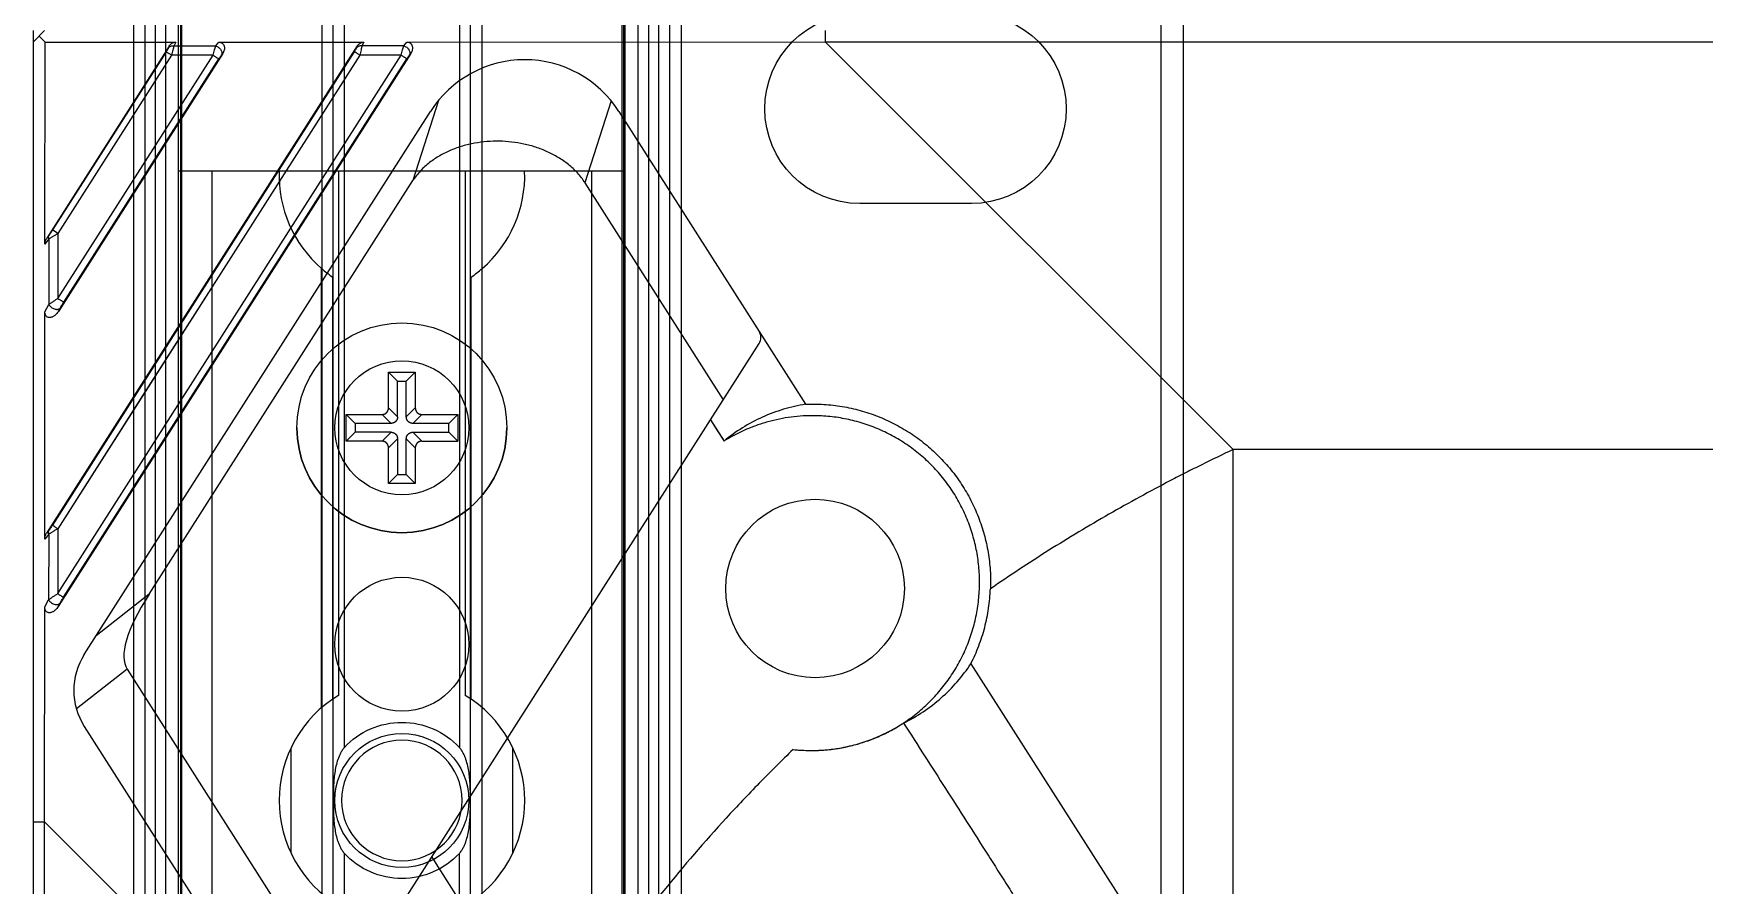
# Model space of a CAD drawing. Header units: millimetres. Extents: x 3299 to 14264, y 1863 to 5555.
# Drawn here: x 9573.9 to 9648.7, y 4088 to 4126.2 of the extents above; entities that cross this region are included whole.
import ezdxf

# ---------------------------------------------------------------- set-up
doc = ezdxf.new("R2010")
doc.units = ezdxf.units.MM
doc.layers.add('02___PRT_ALL_AXES', color=7, linetype='Continuous')
doc.layers.add('1轮廓线', color=7, linetype='Continuous', lineweight=25)

# ---------------------------------------------------------------- blocks, each defined once
blk = doc.blocks.new('ryfhgjmb')
at = {"color": 30, "linetype": 'Continuous', "true_color": 0xf26722}
for p, q in [((6005.128, 3342.431), (7001.628, 3342.431)), ((7001.628, 3322.431), (7001.628, 3342.431)), ((6005.128, 3340.931), (7001.628, 3340.931)), ((7001.628, 3335.271), (6978.138, 3335.271)), ((7001.628, 3329.592), (6978.138, 3329.592)), ((6005.128, 3323.931), (7001.628, 3323.931)), ((6005.128, 3322.431), (7001.628, 3322.431))]:
    blk.add_line(p, q, dxfattribs=at)
for start, end in [(87.91606, 139.11481), (220.88519, 272.08394)]:
    blk.add_arc((7001.428, 3332.431), 5.5, start, end, dxfattribs=at)
at = {"layer": '02___PRT_ALL_AXES', "color": 30, "linetype": 'Continuous', "true_color": 0xf26722}
for p, q in [((6971.063, 3337.392), (6975.793, 3337.392)), ((6977.586, 3336.031), (6997.27, 3336.031)), ((6977.971, 3335.531), (6996.885, 3335.531)), ((6977.971, 3329.331), (6996.885, 3329.331)), ((6977.586, 3328.831), (6997.27, 3328.831)), ((6971.063, 3327.471), (6975.793, 3327.471))]:
    blk.add_line(p, q, dxfattribs=at)
blk.add_circle((6973.428, 3332.431), 3, dxfattribs=at)
for centre, start, end in [((6973.428, 3332.431), 31.08062, 148.91938), ((7001.428, 3332.431), 139.11481, 145.69235), ((6973.428, 3332.431), 211.08062, 328.91938), ((7001.428, 3332.431), 214.30765, 220.88519)]:
    blk.add_arc(centre, 5.5, start, end, dxfattribs=at)
blk = doc.blocks.new('ETDHFN')
at = {"layer": '1轮廓线', "linetype": 'Continuous', "lineweight": 25}
for p, q in [((8841.41, 4025.552), (8841.812, 4025.15)), ((8841.41, 4023.942), (8841.41, 4025.552)), ((8841.41, 4025.552), (8842.61, 4025.552)), ((8842.61, 4025.552), (8842.208, 4025.15)), ((8842.61, 4025.552), (8842.61, 4023.942)), ((8841.812, 4025.15), (8842.208, 4025.15)), ((8841.812, 4023.54), (8841.812, 4025.15)), ((8842.208, 4023.54), (8842.208, 4025.15)), ((8839.51, 4023.652), (8839.912, 4023.25)), ((8839.51, 4022.452), (8839.51, 4023.652)), ((8839.51, 4023.652), (8841.12, 4023.652)), ((8839.912, 4023.25), (8839.912, 4022.854)), ((8841.522, 4023.25), (8839.912, 4023.25)), ((8844.108, 4023.25), (8842.498, 4023.25)), ((8842.9, 4023.652), (8844.51, 4023.652)), ((8844.51, 4023.652), (8844.108, 4023.25)), ((8844.108, 4022.854), (8844.108, 4023.25)), ((8844.51, 4023.652), (8844.51, 4022.452)), ((8839.51, 4022.452), (8839.912, 4022.854)), ((8841.12, 4022.452), (8839.51, 4022.452)), ((8841.522, 4022.854), (8839.912, 4022.854)), ((8841.812, 4022.564), (8841.812, 4020.954)), ((8842.208, 4020.954), (8842.208, 4022.564)), ((8842.498, 4022.854), (8844.108, 4022.854)), ((8842.9, 4022.452), (8844.51, 4022.452)), ((8844.51, 4022.452), (8844.108, 4022.854)), ((8841.41, 4020.552), (8841.41, 4022.162)), ((8842.61, 4022.162), (8842.61, 4020.552)), ((8841.41, 4020.552), (8841.812, 4020.954)), ((8841.812, 4020.954), (8842.208, 4020.954)), ((8842.61, 4020.552), (8842.208, 4020.954)), ((8842.61, 4020.552), (8841.41, 4020.552))]:
    blk.add_line(p, q, dxfattribs=at)
at = {"layer": '1轮廓线', "linetype": 'Continuous', "lineweight": 13}
for p, q in [((8841.41, 4023.942), (8841.812, 4023.54)), ((8842.61, 4023.942), (8842.208, 4023.54)), ((8841.12, 4023.652), (8841.522, 4023.25)), ((8842.9, 4023.652), (8842.498, 4023.25)), ((8841.12, 4022.452), (8841.522, 4022.854)), ((8841.41, 4022.162), (8841.812, 4022.564)), ((8842.61, 4022.162), (8842.208, 4022.564)), ((8842.9, 4022.452), (8842.498, 4022.854))]:
    blk.add_line(p, q, dxfattribs=at)
at = {"layer": '1轮廓线', "linetype": 'Continuous', "lineweight": 25}
for radius in [4.7, 3]:
    blk.add_circle((8842.01, 4023.052), radius, dxfattribs=at)
blk.add_arc((8842.01, 4023.052), 4.7, 180, 0, dxfattribs=at)
for points in [[(8841.12, 4023.652), (8841.184, 4023.652), (8841.24, 4023.677), (8841.288, 4023.698), (8841.326, 4023.736), (8841.362, 4023.772), (8841.385, 4023.822), (8841.41, 4023.877), (8841.41, 4023.942)], [(8842.61, 4023.942), (8842.61, 4023.878), (8842.635, 4023.822), (8842.656, 4023.773), (8842.694, 4023.736), (8842.73, 4023.699), (8842.78, 4023.677), (8842.835, 4023.652), (8842.9, 4023.652)], [(8841.812, 4023.54), (8841.812, 4023.476), (8841.787, 4023.42), (8841.766, 4023.372), (8841.728, 4023.334), (8841.692, 4023.298), (8841.642, 4023.275), (8841.587, 4023.25), (8841.522, 4023.25)], [(8842.498, 4023.25), (8842.434, 4023.25), (8842.378, 4023.275), (8842.33, 4023.296), (8842.292, 4023.334), (8842.256, 4023.37), (8842.233, 4023.42), (8842.208, 4023.475), (8842.208, 4023.54)], [(8841.41, 4022.162), (8841.41, 4022.226), (8841.385, 4022.282), (8841.364, 4022.33), (8841.326, 4022.368), (8841.29, 4022.404), (8841.24, 4022.427), (8841.185, 4022.452), (8841.12, 4022.452)], [(8841.522, 4022.854), (8841.586, 4022.854), (8841.642, 4022.829), (8841.69, 4022.808), (8841.728, 4022.77), (8841.764, 4022.734), (8841.787, 4022.684), (8841.812, 4022.629), (8841.812, 4022.564)], [(8842.208, 4022.564), (8842.208, 4022.628), (8842.233, 4022.684), (8842.254, 4022.732), (8842.292, 4022.77), (8842.328, 4022.806), (8842.378, 4022.829), (8842.433, 4022.854), (8842.498, 4022.854)], [(8842.9, 4022.452), (8842.836, 4022.452), (8842.78, 4022.427), (8842.732, 4022.406), (8842.694, 4022.368), (8842.658, 4022.332), (8842.635, 4022.282), (8842.61, 4022.227), (8842.61, 4022.162)]]:
    blk.add_open_spline(points, degree=2, knots=[0, 0, 0, 0.25, 0.25, 0.5, 0.5, 0.75, 0.75, 1, 1, 1], dxfattribs=at)
blk = doc.blocks.new('ERTFHGJ')
at = {"color": 40, "linetype": 'Continuous', "true_color": 0xf8d731}
for p, q in [((8878.457, 3617.77), (8878.457, 3696.77)), ((8925.457, 3696.77), (8878.457, 3696.77)), ((8879.457, 3617.77), (8879.457, 3696.77)), ((8900.957, 3696.77), (8900.957, 3617.77)), ((8901.457, 3617.77), (8901.457, 3696.77)), ((8901.957, 3617.77), (8901.957, 3696.77)), ((8902.402, 3617.77), (8902.402, 3696.77)), ((8902.874, 3617.77), (8902.874, 3696.77)), ((8903.457, 3617.77), (8903.457, 3696.77)), ((8903.537, 3696.77), (8903.537, 3617.77)), ((8903.598, 3617.77), (8903.598, 3696.77)), ((8909.882, 3696.77), (8909.882, 3617.77)), ((8910.382, 3617.77), (8910.382, 3696.77)), ((8910.882, 3690.641), (8910.882, 3696.77)), ((8916.032, 3690.641), (8916.032, 3696.77)), ((8916.532, 3617.77), (8916.532, 3696.77)), ((8917.032, 3617.77), (8917.032, 3696.77)), ((8923.315, 3617.77), (8923.315, 3696.77)), ((8923.377, 3696.77), (8923.377, 3617.77)), ((8923.457, 3617.77), (8923.457, 3696.77)), ((8924.039, 3696.77), (8924.039, 3617.77)), ((8924.511, 3696.77), (8924.511, 3617.77)), ((8924.957, 3617.77), (8924.957, 3696.77)), ((8925.457, 3617.77), (8925.457, 3696.77)), ((8910.882, 3685.9), (8910.882, 3628.641)), ((8916.032, 3628.641), (8916.032, 3685.9)), ((8892.957, 3661.52), (8887.957, 3661.52)), ((8887.957, 3653.02), (8892.957, 3653.02)), ((8910.882, 3617.77), (8910.882, 3623.9)), ((8916.032, 3617.77), (8916.032, 3623.9)), ((8925.457, 3617.77), (8878.457, 3617.77))]:
    blk.add_line(p, q, dxfattribs=at)
for centre in [(8913.457, 3688.27), (8913.457, 3626.27)]:
    blk.add_circle(centre, 2.7, dxfattribs=at)
for centre, radius, start, end in [((8913.457, 3688.27), 3.5, 42.63239, 137.36761), ((8913.457, 3688.27), 3.5, 222.63239, 317.36761), ((8887.957, 3657.27), 4.25, 90, 270), ((8892.957, 3657.27), 4.25, 270, 90), ((8913.457, 3626.27), 3.5, 42.63239, 137.36761), ((8913.457, 3626.27), 3.5, 222.63239, 317.36761)]:
    blk.add_arc(centre, radius, start, end, dxfattribs=at)
for points, knots in [([(8910.387, 3688.27), (8910.387, 3688.375), (8910.388, 3688.583), (8910.395, 3688.895), (8910.413, 3689.203), (8910.446, 3689.508), (8910.5, 3689.808), (8910.568, 3690.054), (8910.639, 3690.245), (8910.704, 3690.385), (8910.783, 3690.519), (8910.846, 3690.602), (8910.882, 3690.641)], [0, 0, 0, 0, 0.127092, 0.253318, 0.378322, 0.502266, 0.625619, 0.749056, 0.811111, 0.873552, 0.936512, 1, 1, 1, 1]), ([(8916.032, 3690.641), (8916.067, 3690.602), (8916.131, 3690.519), (8916.209, 3690.385), (8916.274, 3690.245), (8916.346, 3690.054), (8916.413, 3689.808), (8916.467, 3689.508), (8916.5, 3689.203), (8916.518, 3688.895), (8916.526, 3688.583), (8916.527, 3688.375), (8916.527, 3688.27)], [0, 0, 0, 0, 0.063487, 0.126447, 0.188887, 0.250942, 0.37438, 0.497732, 0.621676, 0.746681, 0.872907, 1, 1, 1, 1]), ([(8910.882, 3685.9), (8910.846, 3685.938), (8910.783, 3686.021), (8910.704, 3686.156), (8910.639, 3686.296), (8910.567, 3686.487), (8910.5, 3686.733), (8910.446, 3687.033), (8910.413, 3687.338), (8910.395, 3687.646), (8910.388, 3687.957), (8910.387, 3688.166), (8910.387, 3688.27)], [0, 0, 0, 0, 0.063495, 0.126469, 0.188905, 0.250963, 0.374396, 0.497744, 0.621683, 0.746682, 0.87291, 1, 1, 1, 1]), ([(8916.527, 3688.27), (8916.527, 3688.166), (8916.526, 3687.957), (8916.518, 3687.646), (8916.5, 3687.338), (8916.467, 3687.033), (8916.413, 3686.733), (8916.346, 3686.487), (8916.274, 3686.296), (8916.209, 3686.156), (8916.131, 3686.021), (8916.067, 3685.938), (8916.032, 3685.9)], [0, 0, 0, 0, 0.127092, 0.253319, 0.378323, 0.502267, 0.62562, 0.749057, 0.811112, 0.873553, 0.936512, 1, 1, 1, 1]), ([(8910.387, 3626.27), (8910.387, 3626.375), (8910.388, 3626.583), (8910.395, 3626.895), (8910.413, 3627.203), (8910.446, 3627.508), (8910.5, 3627.808), (8910.568, 3628.054), (8910.639, 3628.245), (8910.704, 3628.385), (8910.783, 3628.519), (8910.846, 3628.602), (8910.882, 3628.641)], [0, 0, 0, 0, 0.127092, 0.253318, 0.378322, 0.502266, 0.625619, 0.749056, 0.811111, 0.873552, 0.936512, 1, 1, 1, 1]), ([(8916.032, 3628.641), (8916.067, 3628.602), (8916.131, 3628.519), (8916.209, 3628.385), (8916.274, 3628.245), (8916.346, 3628.054), (8916.413, 3627.808), (8916.467, 3627.508), (8916.5, 3627.203), (8916.518, 3626.895), (8916.526, 3626.583), (8916.527, 3626.375), (8916.527, 3626.27)], [0, 0, 0, 0, 0.063487, 0.126447, 0.188887, 0.250942, 0.37438, 0.497732, 0.621676, 0.746681, 0.872907, 1, 1, 1, 1]), ([(8910.882, 3623.9), (8910.846, 3623.938), (8910.783, 3624.021), (8910.704, 3624.156), (8910.639, 3624.296), (8910.567, 3624.487), (8910.5, 3624.733), (8910.446, 3625.033), (8910.413, 3625.338), (8910.395, 3625.646), (8910.388, 3625.957), (8910.387, 3626.166), (8910.387, 3626.27)], [0, 0, 0, 0, 0.063495, 0.126469, 0.188905, 0.250963, 0.374396, 0.497744, 0.621683, 0.746682, 0.87291, 1, 1, 1, 1]), ([(8916.527, 3626.27), (8916.527, 3626.166), (8916.526, 3625.957), (8916.518, 3625.646), (8916.5, 3625.338), (8916.467, 3625.033), (8916.413, 3624.733), (8916.346, 3624.487), (8916.274, 3624.296), (8916.209, 3624.156), (8916.131, 3624.021), (8916.067, 3623.938), (8916.032, 3623.9)], [0, 0, 0, 0, 0.127092, 0.253319, 0.378323, 0.502267, 0.62562, 0.749057, 0.811112, 0.873553, 0.936512, 1, 1, 1, 1])]:
    blk.add_open_spline(points, degree=3, knots=knots, dxfattribs=at)
blk = doc.blocks.new('ryfh')
at = {"xscale": -1}
blk.add_blockref('ERTFHGJ', (17197.083, 1141.444), dxfattribs=at)
at = {"rotation": 90}
blk.add_blockref('ryfhgjmb', (11616.058, -2205.714), dxfattribs=at)
blk.add_blockref('ETDHFN', (-558.383, 761.362))
blk = doc.blocks.new('1111')
at = {"color": 7, "linetype": 'Continuous'}
for p, q in [((16003.281, 7051.634), (16002.781, 7051.134)), ((16002.781, 6714.134), (16002.781, 7051.634)), ((16038.237, 7051.634), (16038.237, 7051.134)), ((16003.301, 7051.114), (16003.031, 7051.384)), ((16003.296, 7042.068), (16003.301, 7051.114)), ((16003.301, 7051.114), (16009.152, 7051.117)), ((16017.285, 7050.945), (16003.373, 7029.107)), ((16008.864, 7050.941), (16003.381, 7042.334)), ((16008.864, 7050.94), (16008.82, 7050.847)), ((16009.152, 7051.117), (16009.068, 7050.94)), ((16010.94, 7050.942), (16009.068, 7050.94)), ((16010.94, 7050.942), (16011.082, 7051.118)), ((16011.082, 7051.118), (16017.574, 7051.122)), ((16017.285, 7050.945), (16017.241, 7050.852)), ((16017.574, 7051.122), (16017.49, 7050.946)), ((16019.363, 7050.947), (16017.49, 7050.946)), ((16019.363, 7050.947), (16019.504, 7051.123)), ((16019.504, 7051.123), (16038.237, 7051.134)), ((16038.237, 7051.134), (16056.508, 7032.863)), ((16038.237, 7051.134), (16346.534, 7051.134)), ((16017.146, 7050.689), (16003.63, 7029.471)), ((16008.724, 7050.683), (16003.639, 7042.7)), ((16003.867, 7026.402), (16019.248, 7050.54)), ((16017.394, 7050.538), (16003.87, 7029.314)), ((16003.879, 7039.633), (16010.824, 7050.532)), ((16008.97, 7050.531), (16003.881, 7042.545)), ((16019.682, 7050.613), (16003.89, 7025.825)), ((16011.261, 7050.608), (16003.897, 7039.05)), ((16004.132, 7026.239), (16019.504, 7050.369)), ((16004.141, 7039.467), (16011.082, 7050.363)), ((16010.824, 7050.532), (16008.97, 7050.531)), ((16017.146, 7050.689), (16010.819, 7040.757)), ((16017.394, 7050.538), (16011.063, 7040.603)), ((16011.196, 7050.527), (16011.261, 7050.608)), ((16012.838, 7039.905), (16019.504, 7050.369)), ((16019.248, 7050.54), (16017.394, 7050.538)), ((16019.617, 7050.532), (16019.682, 7050.613)), ((16005.058, 7023.675), (16020.564, 7048.014)), ((16020.916, 7048.5), (16019.773, 7044.911)), ((16028.651, 7048.494), (16027.479, 7044.815)), ((16028.998, 7048.014), (16035.281, 7038.152)), ((16007.966, 7026.378), (16019.773, 7044.911)), ((16027.479, 7044.815), (16033.674, 7035.091)), ((16003.881, 7042.545), (16003.639, 7042.7)), ((16003.881, 7042.545), (16003.879, 7039.633)), ((16003.472, 7042.3), (16003.296, 7042.068)), ((16003.475, 7042.457), (16003.381, 7042.334)), ((16003.472, 7042.3), (16003.47, 7039.359)), ((16010.819, 7040.757), (16003.63, 7029.471)), ((16011.063, 7040.603), (16007.679, 7035.292)), ((16007.08, 7030.866), (16012.838, 7039.905)), ((16003.288, 7028.841), (16003.294, 7039.037)), ((16003.294, 7039.037), (16003.47, 7039.359)), ((16003.897, 7039.05), (16003.977, 7039.196)), ((16035.281, 7038.152), (16037.359, 7034.891)), ((16015.124, 7005.975), (16035.281, 7037.615)), ((16007.679, 7035.292), (16003.87, 7029.314)), ((16033.1, 7034.191), (16033.707, 7033.238)), ((16033.1, 7034.191), (16033.404, 7033.715)), ((16033.404, 7033.715), (16033.707, 7033.238)), ((16056.508, 7010.391), (16056.508, 7032.863)), ((16334.894, 7032.863), (16056.508, 7032.863)), ((16004.132, 7026.239), (16007.08, 7030.866)), ((16003.464, 7029.072), (16003.288, 7028.841)), ((16003.467, 7029.231), (16003.373, 7029.107)), ((16003.464, 7029.072), (16003.462, 7026.132)), ((16003.87, 7029.314), (16003.867, 7026.402)), ((16003.286, 7025.81), (16003.462, 7026.132)), ((16007.966, 7026.378), (16005.594, 7024.516)), ((16003.28, 7016.178), (16003.286, 7025.81)), ((16003.89, 7025.825), (16003.969, 7025.969)), ((16044.759, 7023.263), (16052.599, 7010.968)), ((16006.977, 7023.023), (16004.704, 7021.239)), ((16006.977, 7023.023), (16016.481, 7008.105)), ((16005.058, 7020.451), (16199.886, 6714.633)), ((16002.781, 7016.178), (16003.28, 7016.178)), ((16003.28, 7011.327), (16003.28, 7016.178)), ((16003.28, 7016.178), (16015.681, 7003.777)), ((16020.615, 7014.593), (16024.076, 7009.156))]:
    blk.add_line(p, q, dxfattribs=at)
for centre, radius, start, end in [((16024.781, 7045.328), 5, 32.5, 147.5), ((16034.859, 7037.883), 0.5, 327.5, 32.5), ((16007.589, 7022.063), 3, 147.5, 212.5)]:
    blk.add_arc(centre, radius, start, end, dxfattribs=at)
blk.add_ellipse((16031.062, 7041.823), major_axis=(-24.038, -18.866), ratio=0.163628, start_param=-0.435529, end_param=-0.016118, dxfattribs=at)
for points, knots in [([(16008.82, 7050.847), (16008.817, 7050.842), (16008.812, 7050.831), (16008.798, 7050.806), (16008.779, 7050.772), (16008.753, 7050.728), (16008.734, 7050.698), (16008.724, 7050.683)], [0, 0, 0, 0, 0.090792, 0.196402, 0.440946, 0.713948, 1, 1, 1, 1]), ([(16009.068, 7050.94), (16009.043, 7050.943), (16008.994, 7050.944), (16008.925, 7050.928), (16008.864, 7050.896), (16008.832, 7050.864), (16008.82, 7050.847)], [0, 0, 0, 0, 0.267803, 0.52366, 0.766828, 1, 1, 1, 1]), ([(16008.864, 7050.941), (16008.88, 7050.965), (16008.916, 7051.012), (16008.984, 7051.068), (16009.051, 7051.101), (16009.108, 7051.115), (16009.137, 7051.117), (16009.152, 7051.117)], [0, 0, 0, 0, 0.250018, 0.499957, 0.749729, 0.874908, 1, 1, 1, 1]), ([(16009.068, 7050.94), (16009.065, 7050.928), (16009.06, 7050.902), (16009.046, 7050.843), (16009.027, 7050.759), (16009, 7050.648), (16008.98, 7050.571), (16008.97, 7050.531)], [0, 0, 0, 0, 0.087937, 0.190279, 0.430891, 0.706306, 1, 1, 1, 1]), ([(16010.824, 7050.532), (16010.834, 7050.572), (16010.855, 7050.65), (16010.885, 7050.761), (16010.913, 7050.857), (16010.931, 7050.916), (16010.94, 7050.942)], [0, 0, 0, 0, 0.292515, 0.566992, 0.807732, 1, 1, 1, 1]), ([(16010.94, 7050.942), (16010.964, 7050.936), (16011.01, 7050.921), (16011.074, 7050.884), (16011.131, 7050.834), (16011.175, 7050.776), (16011.206, 7050.713), (16011.221, 7050.647), (16011.219, 7050.583), (16011.205, 7050.544), (16011.196, 7050.527)], [0, 0, 0, 0, 0.130076, 0.264149, 0.399136, 0.531754, 0.659165, 0.779542, 0.892603, 1, 1, 1, 1]), ([(16011.082, 7051.118), (16011.095, 7051.118), (16011.123, 7051.116), (16011.164, 7051.107), (16011.203, 7051.09), (16011.238, 7051.067), (16011.268, 7051.038), (16011.293, 7051.005), (16011.312, 7050.967), (16011.329, 7050.914), (16011.337, 7050.844), (16011.327, 7050.761), (16011.302, 7050.681), (16011.275, 7050.631), (16011.261, 7050.608)], [0, 0, 0, 0, 0.062545, 0.125106, 0.187631, 0.250153, 0.31267, 0.375187, 0.437707, 0.500234, 0.625066, 0.749996, 0.874981, 1, 1, 1, 1]), ([(16017.241, 7050.852), (16017.239, 7050.847), (16017.233, 7050.836), (16017.22, 7050.811), (16017.201, 7050.777), (16017.175, 7050.734), (16017.156, 7050.704), (16017.146, 7050.689)], [0, 0, 0, 0, 0.090451, 0.195793, 0.440085, 0.713279, 1, 1, 1, 1]), ([(16017.49, 7050.946), (16017.466, 7050.949), (16017.417, 7050.95), (16017.347, 7050.934), (16017.286, 7050.901), (16017.254, 7050.869), (16017.241, 7050.852)], [0, 0, 0, 0, 0.267479, 0.52324, 0.766535, 1, 1, 1, 1]), ([(16017.285, 7050.945), (16017.301, 7050.97), (16017.337, 7051.016), (16017.406, 7051.073), (16017.472, 7051.106), (16017.53, 7051.12), (16017.559, 7051.122), (16017.574, 7051.122)], [0, 0, 0, 0, 0.249994, 0.499923, 0.749705, 0.874894, 1, 1, 1, 1]), ([(16017.49, 7050.946), (16017.488, 7050.934), (16017.482, 7050.908), (16017.469, 7050.849), (16017.45, 7050.765), (16017.423, 7050.655), (16017.404, 7050.578), (16017.394, 7050.538)], [0, 0, 0, 0, 0.08759, 0.189663, 0.430022, 0.705625, 1, 1, 1, 1]), ([(16019.248, 7050.54), (16019.258, 7050.58), (16019.278, 7050.657), (16019.308, 7050.767), (16019.336, 7050.863), (16019.354, 7050.921), (16019.363, 7050.947)], [0, 0, 0, 0, 0.293222, 0.567906, 0.80839, 1, 1, 1, 1]), ([(16019.363, 7050.947), (16019.386, 7050.942), (16019.433, 7050.926), (16019.497, 7050.889), (16019.553, 7050.84), (16019.598, 7050.782), (16019.628, 7050.718), (16019.643, 7050.652), (16019.64, 7050.589), (16019.627, 7050.549), (16019.617, 7050.532)], [0, 0, 0, 0, 0.129992, 0.263906, 0.398713, 0.531189, 0.658549, 0.779004, 0.89228, 1, 1, 1, 1]), ([(16019.504, 7051.123), (16019.518, 7051.123), (16019.545, 7051.121), (16019.586, 7051.112), (16019.625, 7051.095), (16019.66, 7051.072), (16019.691, 7051.043), (16019.715, 7051.01), (16019.734, 7050.972), (16019.751, 7050.919), (16019.759, 7050.849), (16019.749, 7050.766), (16019.723, 7050.686), (16019.697, 7050.636), (16019.682, 7050.613)], [0, 0, 0, 0, 0.062557, 0.12513, 0.187667, 0.250198, 0.31272, 0.375241, 0.437759, 0.500284, 0.625104, 0.75002, 0.874991, 1, 1, 1, 1]), ([(16008.97, 7050.531), (16008.955, 7050.54), (16008.925, 7050.559), (16008.882, 7050.587), (16008.841, 7050.612), (16008.806, 7050.634), (16008.779, 7050.65), (16008.761, 7050.662), (16008.75, 7050.668), (16008.741, 7050.674), (16008.734, 7050.678), (16008.728, 7050.681), (16008.726, 7050.682), (16008.724, 7050.683)], [0, 0, 0, 0, 0.186519, 0.365829, 0.531982, 0.679588, 0.80379, 0.855815, 0.900529, 0.937571, 0.966646, 0.987507, 1, 1, 1, 1]), ([(16010.824, 7050.532), (16010.84, 7050.522), (16010.871, 7050.502), (16010.917, 7050.473), (16010.96, 7050.445), (16010.998, 7050.42), (16011.026, 7050.402), (16011.045, 7050.389), (16011.056, 7050.381), (16011.066, 7050.375), (16011.073, 7050.37), (16011.079, 7050.366), (16011.081, 7050.364), (16011.082, 7050.363)], [0, 0, 0, 0, 0.183508, 0.361631, 0.527909, 0.676444, 0.801895, 0.854528, 0.899777, 0.937243, 0.966598, 0.987573, 1, 1, 1, 1]), ([(16011.082, 7050.363), (16011.092, 7050.379), (16011.112, 7050.41), (16011.142, 7050.453), (16011.169, 7050.492), (16011.187, 7050.516), (16011.196, 7050.527)], [0, 0, 0, 0, 0.281657, 0.550994, 0.795514, 1, 1, 1, 1]), ([(16017.394, 7050.538), (16017.378, 7050.548), (16017.349, 7050.567), (16017.305, 7050.594), (16017.265, 7050.619), (16017.229, 7050.641), (16017.202, 7050.657), (16017.184, 7050.668), (16017.173, 7050.675), (16017.163, 7050.68), (16017.156, 7050.684), (16017.151, 7050.687), (16017.148, 7050.688), (16017.146, 7050.689)], [0, 0, 0, 0, 0.186382, 0.365608, 0.53172, 0.679319, 0.80354, 0.855582, 0.900319, 0.937389, 0.966501, 0.987415, 1, 1, 1, 1]), ([(16019.248, 7050.54), (16019.264, 7050.53), (16019.295, 7050.51), (16019.34, 7050.48), (16019.383, 7050.452), (16019.421, 7050.428), (16019.449, 7050.409), (16019.467, 7050.396), (16019.479, 7050.388), (16019.488, 7050.381), (16019.496, 7050.376), (16019.501, 7050.372), (16019.503, 7050.37), (16019.504, 7050.369)], [0, 0, 0, 0, 0.183536, 0.361638, 0.527865, 0.676339, 0.801737, 0.854353, 0.899595, 0.937067, 0.966446, 0.98747, 1, 1, 1, 1]), ([(16019.504, 7050.369), (16019.514, 7050.385), (16019.534, 7050.415), (16019.564, 7050.459), (16019.591, 7050.498), (16019.609, 7050.521), (16019.617, 7050.532)], [0, 0, 0, 0, 0.282302, 0.551822, 0.7961, 1, 1, 1, 1]), ([(16027.479, 7044.815), (16027.429, 7044.893), (16027.323, 7045.044), (16027.144, 7045.256), (16026.949, 7045.453), (16026.669, 7045.695), (16026.289, 7045.959), (16025.797, 7046.217), (16025.279, 7046.416), (16024.743, 7046.56), (16024.196, 7046.65), (16023.642, 7046.686), (16023.088, 7046.669), (16022.537, 7046.597), (16021.997, 7046.47), (16021.474, 7046.285), (16020.976, 7046.04), (16020.59, 7045.783), (16020.307, 7045.546), (16020.11, 7045.351), (16019.929, 7045.14), (16019.822, 7044.989), (16019.773, 7044.911)], [0, 0, 0, 0, 0.031255, 0.062515, 0.093772, 0.125031, 0.187515, 0.250006, 0.312503, 0.375002, 0.437503, 0.500005, 0.562506, 0.625007, 0.687505, 0.75, 0.812489, 0.874969, 0.906229, 0.937486, 0.968745, 1, 1, 1, 1]), ([(16003.881, 7042.545), (16003.843, 7042.521), (16003.786, 7042.485), (16003.71, 7042.439), (16003.656, 7042.406), (16003.604, 7042.375), (16003.556, 7042.347), (16003.513, 7042.322), (16003.485, 7042.307), (16003.472, 7042.3)], [0, 0, 0, 0, 0.285444, 0.424068, 0.557739, 0.684511, 0.802168, 0.908218, 1, 1, 1, 1]), ([(16003.639, 7042.7), (16003.625, 7042.678), (16003.597, 7042.634), (16003.555, 7042.571), (16003.52, 7042.52), (16003.494, 7042.483), (16003.481, 7042.465), (16003.475, 7042.457)], [0, 0, 0, 0, 0.266474, 0.528676, 0.7792, 0.895335, 1, 1, 1, 1]), ([(16003.296, 7042.068), (16003.296, 7042.115), (16003.309, 7042.185), (16003.345, 7042.272), (16003.368, 7042.314), (16003.381, 7042.334)], [0, 0, 0, 0, 0.499088, 0.749544, 1, 1, 1, 1]), ([(16003.472, 7042.3), (16003.467, 7042.314), (16003.46, 7042.341), (16003.456, 7042.383), (16003.46, 7042.422), (16003.469, 7042.446), (16003.475, 7042.457)], [0, 0, 0, 0, 0.273588, 0.529947, 0.7707, 1, 1, 1, 1]), ([(16003.47, 7039.359), (16003.483, 7039.369), (16003.51, 7039.388), (16003.553, 7039.419), (16003.6, 7039.451), (16003.652, 7039.486), (16003.706, 7039.522), (16003.782, 7039.571), (16003.84, 7039.608), (16003.879, 7039.633)], [0, 0, 0, 0, 0.095057, 0.202717, 0.320766, 0.447064, 0.579746, 0.717147, 1, 1, 1, 1]), ([(16003.879, 7039.633), (16003.91, 7039.613), (16003.956, 7039.583), (16004.015, 7039.546), (16004.054, 7039.522), (16004.086, 7039.501), (16004.112, 7039.485), (16004.129, 7039.474), (16004.138, 7039.469), (16004.141, 7039.467)], [0, 0, 0, 0, 0.361448, 0.527764, 0.676378, 0.801916, 0.899863, 0.966695, 1, 1, 1, 1]), ([(16003.897, 7039.05), (16003.877, 7039.019), (16003.834, 7038.959), (16003.77, 7038.894), (16003.712, 7038.848), (16003.666, 7038.819), (16003.616, 7038.794), (16003.564, 7038.777), (16003.509, 7038.77), (16003.454, 7038.775), (16003.402, 7038.795), (16003.359, 7038.831), (16003.327, 7038.876), (16003.307, 7038.928), (16003.296, 7038.982), (16003.294, 7039.019), (16003.294, 7039.037)], [0, 0, 0, 0, 0.125041, 0.250043, 0.312587, 0.375127, 0.43766, 0.500178, 0.562668, 0.625121, 0.687536, 0.749949, 0.812412, 0.874918, 0.93746, 1, 1, 1, 1]), ([(16003.47, 7039.359), (16003.482, 7039.337), (16003.512, 7039.294), (16003.571, 7039.239), (16003.642, 7039.193), (16003.72, 7039.16), (16003.786, 7039.144), (16003.838, 7039.141), (16003.873, 7039.144), (16003.905, 7039.15), (16003.934, 7039.161), (16003.958, 7039.176), (16003.972, 7039.189), (16003.977, 7039.196)], [0, 0, 0, 0, 0.123388, 0.259727, 0.402966, 0.545721, 0.680703, 0.743467, 0.802339, 0.857105, 0.907879, 0.955209, 1, 1, 1, 1]), ([(16003.977, 7039.196), (16003.989, 7039.217), (16004.014, 7039.261), (16004.054, 7039.328), (16004.096, 7039.397), (16004.126, 7039.444), (16004.141, 7039.467)], [0, 0, 0, 0, 0.228249, 0.477593, 0.736732, 1, 1, 1, 1]), ([(16037.359, 7034.891), (16037.025, 7034.837), (16036.364, 7034.686), (16035.412, 7034.328), (16034.517, 7033.849), (16033.967, 7033.453), (16033.707, 7033.238)], [0, 0, 0, 0, 0.250374, 0.500459, 0.75031, 1, 1, 1, 1]), ([(16037.787, 7034.376), (16037.608, 7034.379), (16037.25, 7034.371), (16036.715, 7034.321), (16036.186, 7034.232), (16035.664, 7034.106), (16035.152, 7033.944), (16034.653, 7033.745), (16034.17, 7033.511), (16033.859, 7033.333), (16033.707, 7033.238)], [0, 0, 0, 0, 0.124994, 0.249991, 0.37499, 0.499991, 0.624994, 0.749993, 0.875003, 1, 1, 1, 1]), ([(16036.801, 7019.418), (16037.052, 7019.39), (16037.432, 7019.368), (16037.937, 7019.378), (16038.442, 7019.412), (16039.069, 7019.503), (16039.683, 7019.657), (16040.163, 7019.817), (16040.634, 7020), (16041.205, 7020.274), (16041.854, 7020.669), (16042.46, 7021.128), (16043.017, 7021.645), (16043.519, 7022.215), (16043.961, 7022.833), (16044.339, 7023.492), (16044.649, 7024.185), (16044.887, 7024.906), (16045.052, 7025.647), (16045.142, 7026.401), (16045.155, 7027.16), (16045.092, 7027.917), (16044.952, 7028.663), (16044.738, 7029.391), (16044.451, 7030.094), (16044.094, 7030.764), (16043.671, 7031.395), (16043.186, 7031.979), (16042.644, 7032.511), (16042.051, 7032.985), (16041.519, 7033.328), (16041.074, 7033.569), (16040.618, 7033.786), (16040.027, 7034.015), (16039.416, 7034.182), (16038.92, 7034.278), (16038.419, 7034.349), (16038.04, 7034.373), (16037.787, 7034.376)], [0, 0, 0, 0, 0.031251, 0.046883, 0.062514, 0.09377, 0.125027, 0.140662, 0.156296, 0.187557, 0.218817, 0.250078, 0.281337, 0.312595, 0.343851, 0.375105, 0.406355, 0.437602, 0.468847, 0.500088, 0.531327, 0.562564, 0.5938, 0.625035, 0.65627, 0.687506, 0.718743, 0.749982, 0.781223, 0.812467, 0.843713, 0.859342, 0.874972, 0.906223, 0.937477, 0.95311, 0.968743, 1, 1, 1, 1]), ([(16037.359, 7034.891), (16037.633, 7034.902), (16038.044, 7034.897), (16038.59, 7034.849), (16039.133, 7034.773), (16039.803, 7034.625), (16040.455, 7034.409), (16040.96, 7034.197), (16041.454, 7033.959), (16042.047, 7033.614), (16042.711, 7033.128), (16043.322, 7032.577), (16043.873, 7031.966), (16044.358, 7031.301), (16044.702, 7030.708), (16044.94, 7030.215), (16045.152, 7029.709), (16045.368, 7029.059), (16045.516, 7028.389), (16045.592, 7027.847), (16045.641, 7027.301), (16045.646, 7026.889), (16045.635, 7026.616)], [0, 0, 0, 0, 0.062524, 0.093796, 0.125065, 0.187583, 0.250095, 0.28136, 0.312624, 0.375126, 0.437624, 0.500115, 0.562602, 0.625085, 0.687564, 0.718814, 0.750063, 0.812539, 0.875017, 0.906266, 0.937516, 1, 1, 1, 1]), ([(16056.508, 7032.863), (16056.035, 7032.64), (16055.329, 7032.298), (16054.395, 7031.827), (16053.465, 7031.348), (16052.311, 7030.732), (16050.942, 7029.966), (16049.588, 7029.171), (16048.251, 7028.349), (16046.932, 7027.499), (16046.065, 7026.913), (16045.635, 7026.616)], [0, 0, 0, 0, 0.124989, 0.187489, 0.249989, 0.374985, 0.499983, 0.624984, 0.749987, 0.874994, 1, 1, 1, 1]), ([(16003.288, 7028.841), (16003.288, 7028.888), (16003.301, 7028.959), (16003.337, 7029.046), (16003.36, 7029.087), (16003.373, 7029.107)], [0, 0, 0, 0, 0.499116, 0.749565, 1, 1, 1, 1]), ([(16003.464, 7029.072), (16003.459, 7029.086), (16003.451, 7029.114), (16003.448, 7029.156), (16003.452, 7029.195), (16003.461, 7029.219), (16003.467, 7029.231)], [0, 0, 0, 0, 0.272707, 0.528822, 0.769922, 1, 1, 1, 1]), ([(16003.87, 7029.314), (16003.832, 7029.29), (16003.775, 7029.254), (16003.699, 7029.208), (16003.645, 7029.176), (16003.594, 7029.146), (16003.547, 7029.118), (16003.504, 7029.094), (16003.476, 7029.079), (16003.464, 7029.072)], [0, 0, 0, 0, 0.286616, 0.425539, 0.559311, 0.685986, 0.803344, 0.908898, 1, 1, 1, 1]), ([(16003.63, 7029.471), (16003.616, 7029.449), (16003.588, 7029.406), (16003.546, 7029.343), (16003.512, 7029.293), (16003.486, 7029.256), (16003.473, 7029.239), (16003.467, 7029.231)], [0, 0, 0, 0, 0.267289, 0.529859, 0.780185, 0.895945, 1, 1, 1, 1]), ([(16003.87, 7029.314), (16003.855, 7029.323), (16003.825, 7029.342), (16003.782, 7029.37), (16003.743, 7029.396), (16003.708, 7029.418), (16003.682, 7029.435), (16003.664, 7029.447), (16003.654, 7029.454), (16003.645, 7029.46), (16003.638, 7029.465), (16003.633, 7029.468), (16003.631, 7029.47), (16003.63, 7029.471)], [0, 0, 0, 0, 0.186765, 0.366169, 0.532306, 0.679831, 0.803928, 0.855903, 0.900573, 0.937582, 0.966636, 0.987493, 1, 1, 1, 1]), ([(16003.462, 7026.132), (16003.474, 7026.141), (16003.501, 7026.16), (16003.543, 7026.19), (16003.59, 7026.222), (16003.641, 7026.256), (16003.695, 7026.291), (16003.77, 7026.34), (16003.828, 7026.377), (16003.867, 7026.402)], [0, 0, 0, 0, 0.094377, 0.20155, 0.319309, 0.445514, 0.578298, 0.715992, 1, 1, 1, 1]), ([(16003.462, 7026.132), (16003.473, 7026.11), (16003.503, 7026.066), (16003.562, 7026.011), (16003.633, 7025.964), (16003.71, 7025.931), (16003.789, 7025.914), (16003.852, 7025.913), (16003.897, 7025.923), (16003.926, 7025.934), (16003.95, 7025.949), (16003.964, 7025.962), (16003.969, 7025.969)], [0, 0, 0, 0, 0.123343, 0.259357, 0.40215, 0.5445, 0.679275, 0.800812, 0.855803, 0.906916, 0.95469, 1, 1, 1, 1]), ([(16003.867, 7026.402), (16003.883, 7026.392), (16003.915, 7026.371), (16003.961, 7026.342), (16004.004, 7026.315), (16004.043, 7026.291), (16004.072, 7026.273), (16004.092, 7026.261), (16004.104, 7026.254), (16004.114, 7026.248), (16004.122, 7026.244), (16004.127, 7026.241), (16004.131, 7026.239), (16004.132, 7026.239)], [0, 0, 0, 0, 0.183179, 0.361165, 0.527448, 0.676075, 0.801655, 0.854354, 0.899662, 0.937176, 0.966567, 0.987563, 1, 1, 1, 1]), ([(16003.969, 7025.969), (16003.981, 7025.99), (16004.006, 7026.034), (16004.045, 7026.1), (16004.088, 7026.169), (16004.117, 7026.215), (16004.132, 7026.239)], [0, 0, 0, 0, 0.22744, 0.476591, 0.736019, 1, 1, 1, 1]), ([(16044.759, 7023.263), (16044.892, 7023.522), (16045.128, 7024.055), (16045.394, 7024.888), (16045.569, 7025.745), (16045.623, 7026.325), (16045.635, 7026.616)], [0, 0, 0, 0, 0.250039, 0.500052, 0.750037, 1, 1, 1, 1]), ([(16003.89, 7025.825), (16003.871, 7025.794), (16003.827, 7025.734), (16003.763, 7025.669), (16003.705, 7025.623), (16003.659, 7025.593), (16003.609, 7025.569), (16003.557, 7025.552), (16003.502, 7025.544), (16003.447, 7025.549), (16003.395, 7025.569), (16003.351, 7025.604), (16003.319, 7025.65), (16003.299, 7025.701), (16003.288, 7025.755), (16003.286, 7025.792), (16003.286, 7025.81)], [0, 0, 0, 0, 0.125042, 0.250036, 0.312572, 0.375101, 0.437623, 0.500128, 0.562605, 0.625049, 0.687461, 0.749881, 0.812357, 0.87488, 0.937441, 1, 1, 1, 1]), ([(16041.746, 7020.605), (16042.05, 7020.754), (16042.639, 7021.094), (16043.446, 7021.715), (16044.163, 7022.439), (16044.573, 7022.98), (16044.759, 7023.263)], [0, 0, 0, 0, 0.250111, 0.500098, 0.750037, 1, 1, 1, 1]), ([(16036.801, 7019.418), (16037.016, 7019.394), (16037.448, 7019.366), (16038.096, 7019.379), (16038.742, 7019.448), (16039.379, 7019.572), (16040.003, 7019.75), (16040.609, 7019.982), (16041.194, 7020.265), (16041.565, 7020.486), (16041.746, 7020.605)], [0, 0, 0, 0, 0.124977, 0.249962, 0.374955, 0.499955, 0.62496, 0.749971, 0.874984, 1, 1, 1, 1]), ([(16041.746, 7020.605), (16042.059, 7020.114), (16042.685, 7019.134), (16043.626, 7017.665), (16044.566, 7016.195), (16045.348, 7014.969), (16045.972, 7013.987), (16046.439, 7013.251), (16046.907, 7012.514), (16047.374, 7011.777), (16047.841, 7011.04), (16048.466, 7010.058), (16048.936, 7009.323), (16049.252, 7008.835)], [0, 0, 0, 0, 0.124967, 0.249947, 0.374939, 0.49994, 0.562443, 0.624948, 0.687455, 0.749963, 0.812472, 0.874981, 1, 1, 1, 1]), ([(16036.801, 7019.418), (16036.286, 7018.921), (16035.271, 7017.912), (16033.305, 7015.833), (16031.436, 7013.662), (16029.67, 7011.41), (16028.397, 7009.682), (16027.176, 7007.916), (16026.396, 7006.716), (16026.015, 7006.11)], [0, 0, 0, 0, 0.125007, 0.250014, 0.499996, 0.625, 0.750002, 0.875002, 1, 1, 1, 1])]:
    blk.add_open_spline(points, degree=3, knots=knots, dxfattribs=at)
at = {"layer": '02___PRT_ALL_AXES', "color": 7, "linetype": 'Continuous'}
for centre, radius in [((16037.781, 7026.634), 4), ((16019.281, 7024.134), 3)]:
    blk.add_circle(centre, radius, dxfattribs=at)
blk = doc.blocks.new('*U162')
blk.add_blockref('1111', (-16308.281, -6888.884))
blk = doc.blocks.new('*U163')
at = {"color": 0, "linetype": 'ByBlock', "lineweight": -2, "transparency": 16777216}
blk.add_blockref('*U162', (0, 675), dxfattribs=at)

msp = doc.modelspace()

# ---------------------------------------------------------------- block references
for name, p in [('*U163', (9879.37292, 3288.5531)), ('ryfh', (1306.74628, -675.91128))]:
    msp.add_blockref(name, p)

doc.saveas('drawing.dxf')
